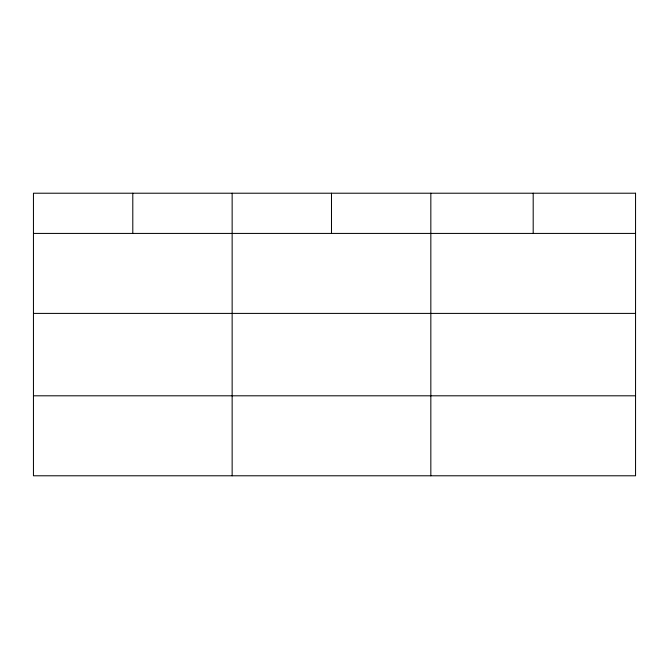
<?xml version="1.0" encoding="UTF-8"?>
<svg xmlns="http://www.w3.org/2000/svg" width="669" height="669" viewBox="0 0 669 669"><rect width="100%" height="100%" fill="white"/><g stroke="black" fill="none" stroke-linecap="round" stroke-linejoin="round"><path stroke-width="1" d="M33.45 233.422L635.55 233.422M33.45 313.401L635.55 313.401M33.45 395.805L635.55 395.805M533.193 193.216L533.193 233.422M430.836 193.216L430.836 475.784M331.49 193.216L331.49 233.422M232.143 193.216L232.143 475.784M132.797 193.216L132.797 233.422M635.55 193.216L33.45 193.216L33.45 475.784L635.55 475.784L635.55 193.216"/></g></svg>
